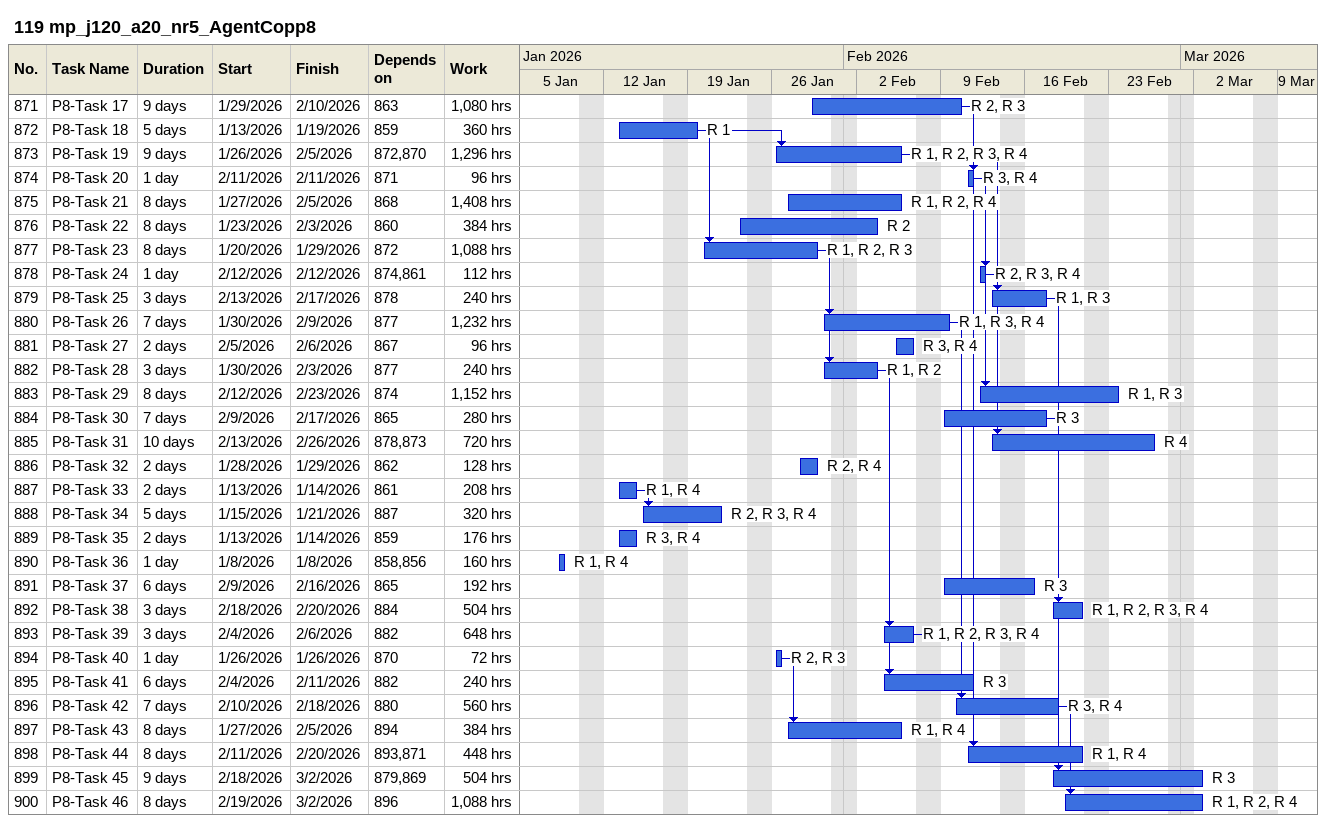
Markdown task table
119 mp_j120_a20_nr5_AgentCopp8

| ID | Task | Duration | Start | Finish | Predecessors | Resources | Work (h) |
|---|---|---|---|---|---|---|---|
| 871 | P8-Task 17 | 9d | 2026-01-29 | 2026-02-10 | 863 | R 2, R 3 | 1080 |
| 872 | P8-Task 18 | 5d | 2026-01-13 | 2026-01-19 | 859 | R 1 | 360 |
| 873 | P8-Task 19 | 9d | 2026-01-26 | 2026-02-05 | 872, 870 | R 1, R 2, R 3, R 4 | 1296 |
| 874 | P8-Task 20 | 1d | 2026-02-11 | 2026-02-11 | 871 | R 3, R 4 | 96 |
| 875 | P8-Task 21 | 8d | 2026-01-27 | 2026-02-05 | 868 | R 1, R 2, R 4 | 1408 |
| 876 | P8-Task 22 | 8d | 2026-01-23 | 2026-02-03 | 860 | R 2 | 384 |
| 877 | P8-Task 23 | 8d | 2026-01-20 | 2026-01-29 | 872 | R 1, R 2, R 3 | 1088 |
| 878 | P8-Task 24 | 1d | 2026-02-12 | 2026-02-12 | 874, 861 | R 2, R 3, R 4 | 112 |
| 879 | P8-Task 25 | 3d | 2026-02-13 | 2026-02-17 | 878 | R 1, R 3 | 240 |
| 880 | P8-Task 26 | 7d | 2026-01-30 | 2026-02-09 | 877 | R 1, R 3, R 4 | 1232 |
| 881 | P8-Task 27 | 2d | 2026-02-05 | 2026-02-06 | 867 | R 3, R 4 | 96 |
| 882 | P8-Task 28 | 3d | 2026-01-30 | 2026-02-03 | 877 | R 1, R 2 | 240 |
| 883 | P8-Task 29 | 8d | 2026-02-12 | 2026-02-23 | 874 | R 1, R 3 | 1152 |
| 884 | P8-Task 30 | 7d | 2026-02-09 | 2026-02-17 | 865 | R 3 | 280 |
| 885 | P8-Task 31 | 10d | 2026-02-13 | 2026-02-26 | 878, 873 | R 4 | 720 |
| 886 | P8-Task 32 | 2d | 2026-01-28 | 2026-01-29 | 862 | R 2, R 4 | 128 |
| 887 | P8-Task 33 | 2d | 2026-01-13 | 2026-01-14 | 861 | R 1, R 4 | 208 |
| 888 | P8-Task 34 | 5d | 2026-01-15 | 2026-01-21 | 887 | R 2, R 3, R 4 | 320 |
| 889 | P8-Task 35 | 2d | 2026-01-13 | 2026-01-14 | 859 | R 3, R 4 | 176 |
| 890 | P8-Task 36 | 1d | 2026-01-08 | 2026-01-08 | 858, 856 | R 1, R 4 | 160 |
| 891 | P8-Task 37 | 6d | 2026-02-09 | 2026-02-16 | 865 | R 3 | 192 |
| 892 | P8-Task 38 | 3d | 2026-02-18 | 2026-02-20 | 884 | R 1, R 2, R 3, R 4 | 504 |
| 893 | P8-Task 39 | 3d | 2026-02-04 | 2026-02-06 | 882 | R 1, R 2, R 3, R 4 | 648 |
| 894 | P8-Task 40 | 1d | 2026-01-26 | 2026-01-26 | 870 | R 2, R 3 | 72 |
| 895 | P8-Task 41 | 6d | 2026-02-04 | 2026-02-11 | 882 | R 3 | 240 |
| 896 | P8-Task 42 | 7d | 2026-02-10 | 2026-02-18 | 880 | R 3, R 4 | 560 |
| 897 | P8-Task 43 | 8d | 2026-01-27 | 2026-02-05 | 894 | R 1, R 4 | 384 |
| 898 | P8-Task 44 | 8d | 2026-02-11 | 2026-02-20 | 893, 871 | R 1, R 4 | 448 |
| 899 | P8-Task 45 | 9d | 2026-02-18 | 2026-03-02 | 879, 869 | R 3 | 504 |
| 900 | P8-Task 46 | 8d | 2026-02-19 | 2026-03-02 | 896 | R 1, R 2, R 4 | 1088 |
